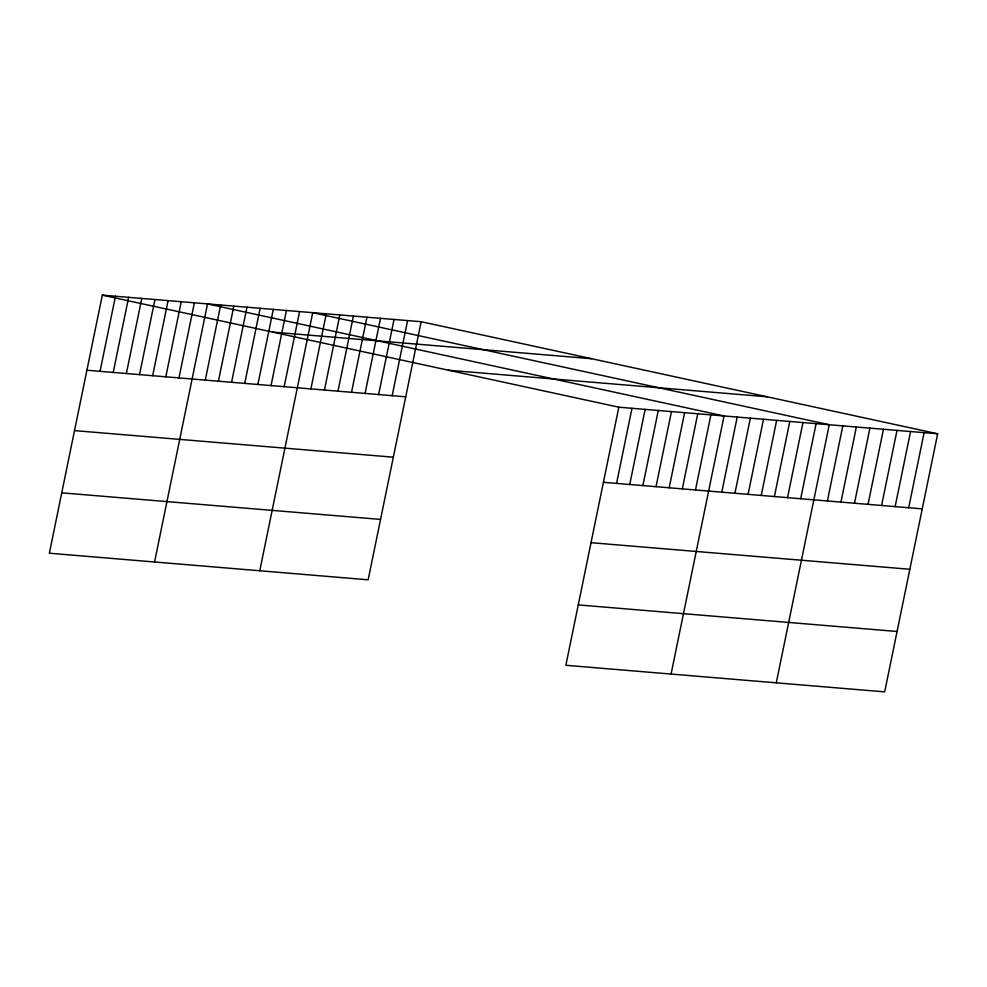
<?xml version="1.0" encoding="UTF-8"?>
<svg xmlns="http://www.w3.org/2000/svg" width="987" height="987" viewBox="0 0 987 987"><rect width="100%" height="100%" fill="white"/><g stroke="black" fill="none" stroke-linecap="round" stroke-linejoin="round"><path stroke-width="1.48" d="M421.141 321.713L102.327 295.138L49.35 553.213L368.163 579.801L421.141 321.713L937.65 433.786L884.673 691.862L565.859 665.287L618.837 407.199L937.65 433.786M100.057 371.334L115.479 296.236M113.209 372.42L128.631 297.334M126.361 373.518L141.783 298.419M139.512 374.616L154.934 299.517M152.664 375.714L168.086 300.616M165.816 376.812L181.238 301.714M178.968 377.91L194.377 302.812M154.552 561.985L207.529 303.91L724.051 415.971L671.074 674.059M205.271 380.094L220.681 305.008M218.423 381.192L233.833 306.093M231.575 382.29L246.984 307.191M244.727 383.388L260.136 308.289M257.878 384.486L273.288 309.387M271.03 385.584L286.44 310.486M284.17 386.682L299.592 311.584M259.766 570.757L312.743 312.682L829.253 424.743L776.275 682.831M310.88 388.903L326.29 313.804M324.427 390.038L339.836 314.939M337.973 391.16L353.395 316.062M351.52 392.295L366.942 317.197M365.079 393.418L380.488 318.32M378.626 394.553L394.035 319.455M392.172 395.676L407.582 320.578M616.579 483.396L631.988 408.297M629.731 484.494L645.14 409.395M642.882 485.592L658.292 410.493M656.034 486.69L671.444 411.591M669.174 487.788L684.596 412.689M682.325 488.873L697.747 413.787M695.477 489.971L710.899 414.885M721.781 492.168L737.203 417.069M734.933 493.266L750.354 418.167M748.084 494.364L763.494 419.265M761.236 495.462L776.646 420.363M774.388 496.547L789.797 421.461M787.54 497.645L802.949 422.559M800.691 498.743L816.101 423.645M827.39 500.977L842.799 425.878M840.936 502.099L856.358 427.001M854.483 503.234L869.905 428.136M868.042 504.357L883.451 429.259M881.588 505.492L896.998 430.394M895.135 506.615L910.557 431.529M908.682 507.75L924.103 432.651M272.77 332.113L591.583 358.7M448.394 370.224L767.195 396.799M86.918 370.236L405.719 396.811M74.518 430.616L393.332 457.191M603.427 482.298L922.24 508.873M61.749 492.834L380.55 519.409M591.028 542.69L909.841 569.265M578.259 604.908L897.072 631.483M102.327 295.138L618.837 407.199"/></g></svg>
